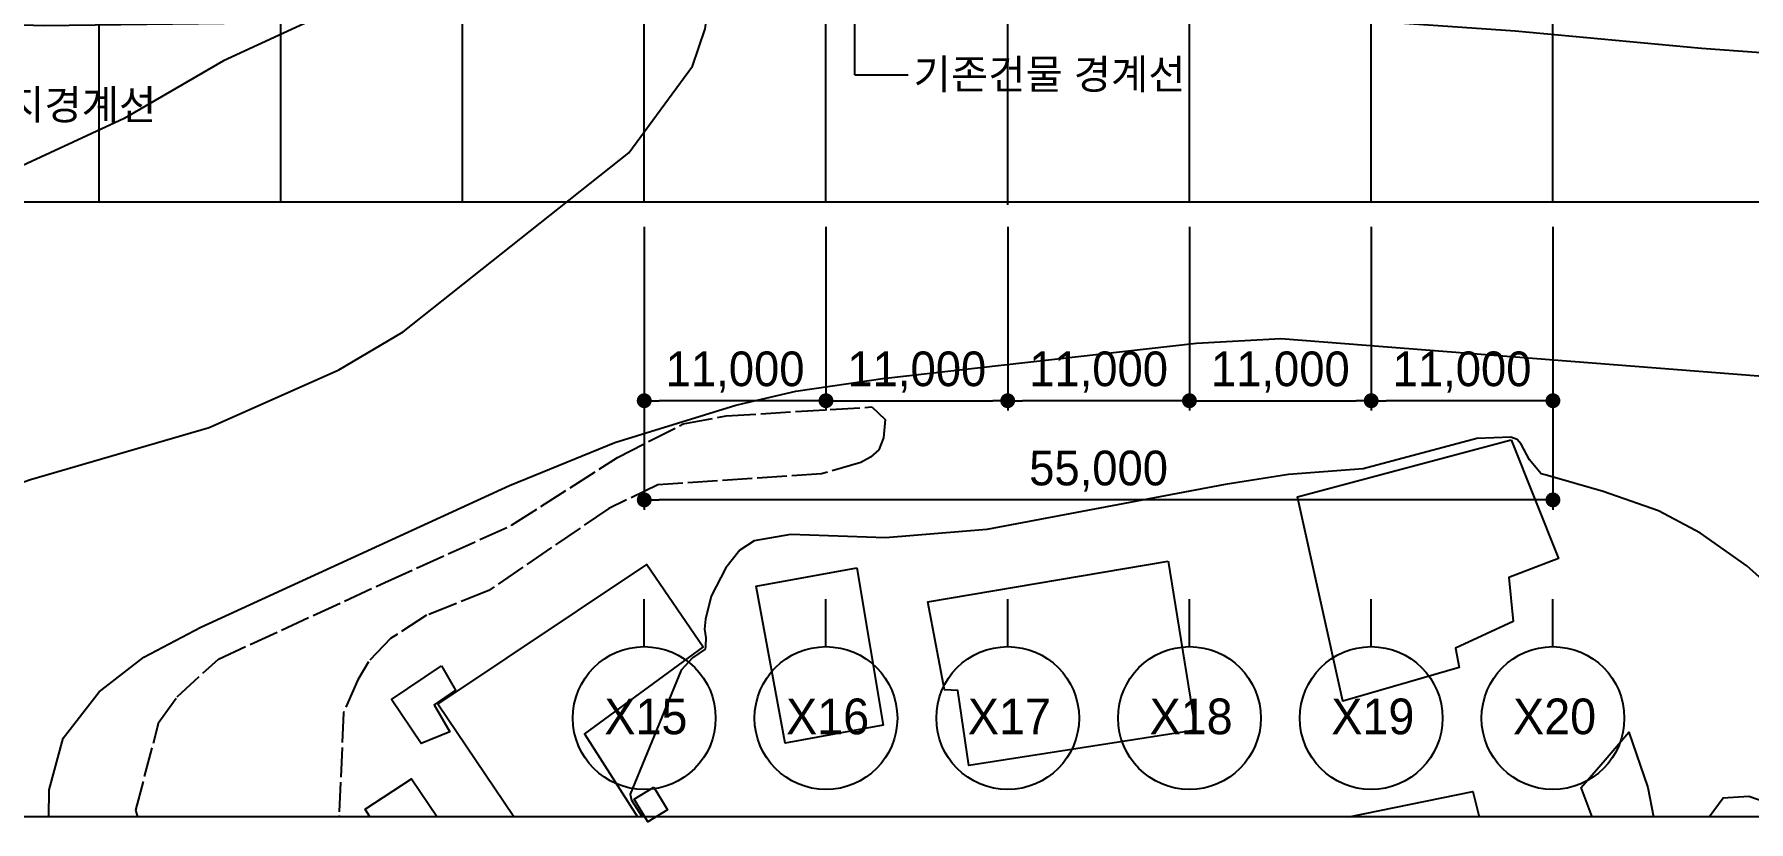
# Model space of a CAD drawing. Header units: millimetres. Extents: x 44352463 to 44913170, y -12080373 to -11704434.
# Drawn here: x 44573022 to 44676790, y -12080373 to -12032732 of the extents above; entities that cross this region are included whole.
import ezdxf
from ezdxf.enums import TextEntityAlignment as Align

# ---------------------------------------------------------------- set-up
doc = ezdxf.new("R2010")
doc.units = ezdxf.units.MM
doc.header["$LTSCALE"] = 600
doc.header["$MEASUREMENT"] = 0
doc.linetypes.add('5112', pattern=[3.5, 3, -0.5])
doc.linetypes.add('CEN', pattern=[6.2, 6, -0.1, 0, -0.1])
doc.layers.get('0').update_dxf_attribs({"linetype": 'CONTINUOUS'})
doc.layers.get('DEFPOINTS').update_dxf_attribs({"color": 117, "linetype": 'CONTINUOUS'})
for name, color, linetype in [('3 dim0', 7, 'CONTINUOUS'), ('A-중심선', 10, 'CEN'), ('B0014112', 252, 'CONTINUOUS'), ('B0014116', 252, 'CONTINUOUS'), ('D0015112', 252, '5112'), ('F0047224', 252, 'CONTINUOUS'), ('SYM-2', 7, 'CONTINUOUS'), ('TXT1', 3, 'CONTINUOUS')]:
    doc.layers.add(name, color=color, linetype=linetype)
doc.styles.add('AUDIT_D_190715091641-0', font='')
doc.styles.add('돋움', font='')
doc.styles.get('AUDIT_D_190715091641-0').set_extended_font_data('Dotum')
doc.styles.get('돋움').set_extended_font_data('Dotum')
doc.dimstyles.new('scale600', dxfattribs={"dimscale": 600, "dimtxt": 2, "dimasz": 1, "dimexe": 1, "dimexo": 2.5, "dimgap": 0.8, "dimtad": 1, "dimdec": 0, "dimzin": 0, "dimdsep": 46, "dimlunit": 6, "dimtxsty": 'AUDIT_D_190715091641-0', "dimblk": 'DOT', "dimcen": 0, "dimdle": 1, "dimclrd": 256, "dimclre": 256, "dimclrt": 3, "dimadec": 0, "dimazin": 0, "dimtfac": 1, "dimtdec": 0, "dimtix": 1, "dimtmove": 2, "dimatfit": 3, "dimldrblk": 'DOT', "dimfxl": 0, "dimtolj": 1, "dimtzin": 0, "dimarcsym": 0})

# ---------------------------------------------------------------- blocks, each defined once
blk = doc.blocks.new('_Dot')
at = {"color": 0, "linetype": 'ByBlock', "lineweight": -2}
blk.add_line((-0.5, 0), (-1, 0), dxfattribs=at)
at = {"color": 0, "linetype": 'ByBlock', "const_width": 0.5}
blk.add_lwpolyline([(-0.25, 0, 1), (0.25, 0, 1)], format="xyb", close=True, dxfattribs=at)
blk = doc.blocks.new('*D67')
at = {"layer": '3 dim0', "lineweight": -2, "transparency": 16777216}
for p, q in [((44609940, -12044386), (44609940, -12055502)), ((44620940, -12044386), (44620940, -12055502)), ((44620040, -12054902), (44610840, -12054902))]:
    blk.add_line(p, q, dxfattribs=at)
at = {"layer": 'DEFPOINTS', "color": 0, "transparency": 16777216}
for p in [(44609940, -12042886), (44620940, -12042886), (44609940, -12054902)]:
    blk.add_point(p, dxfattribs=at)
at = {"layer": '3 dim0', "lineweight": -2, "transparency": 16777216, "xscale": 900, "yscale": 900, "zscale": 900, "rotation": 180}
blk.add_blockref('_Dot', (44609940, -12054902), dxfattribs=at)
at = {"layer": '3 dim0', "lineweight": -2, "transparency": 16777216, "xscale": 900, "yscale": 900, "zscale": 900}
blk.add_blockref('_Dot', (44620940, -12054902), dxfattribs=at)
at = {"layer": '3 dim0', "color": 3, "transparency": 16777216, "insert": (44615440, -12053168), "char_height": 2100, "attachment_point": 5, "style": 'AUDIT_D_190715091641-0'}
blk.add_mtext('\\A1;11,000', dxfattribs=at)
blk = doc.blocks.new('*D68')
at = {"layer": '3 dim0', "lineweight": -2, "transparency": 16777216}
for p, q in [((44609940, -12044386), (44609940, -12061502)), ((44664940, -12044386), (44664940, -12061502)), ((44664040, -12060902), (44610840, -12060902))]:
    blk.add_line(p, q, dxfattribs=at)
at = {"layer": 'DEFPOINTS', "color": 0, "transparency": 16777216}
for p in [(44609940, -12042886), (44664940, -12042886), (44609940, -12060902)]:
    blk.add_point(p, dxfattribs=at)
at = {"layer": '3 dim0', "lineweight": -2, "transparency": 16777216, "xscale": 900, "yscale": 900, "zscale": 900, "rotation": 180}
blk.add_blockref('_Dot', (44609940, -12060902), dxfattribs=at)
at = {"layer": '3 dim0', "lineweight": -2, "transparency": 16777216, "xscale": 900, "yscale": 900, "zscale": 900}
blk.add_blockref('_Dot', (44664940, -12060902), dxfattribs=at)
at = {"layer": '3 dim0', "color": 3, "transparency": 16777216, "insert": (44637440, -12059168), "char_height": 2100, "attachment_point": 5, "style": 'AUDIT_D_190715091641-0'}
blk.add_mtext('\\A1;55,000', dxfattribs=at)
blk = doc.blocks.new('*D69')
at = {"layer": '3 dim0', "lineweight": -2, "transparency": 16777216}
for p, q in [((44620940, -12044386), (44620940, -12055502)), ((44631940, -12044386), (44631940, -12055502)), ((44621840, -12054902), (44631040, -12054902))]:
    blk.add_line(p, q, dxfattribs=at)
at = {"layer": 'DEFPOINTS', "color": 0, "transparency": 16777216}
for p in [(44620940, -12042886), (44631940, -12042886), (44631940, -12054902)]:
    blk.add_point(p, dxfattribs=at)
at = {"layer": '3 dim0', "lineweight": -2, "transparency": 16777216, "xscale": 900, "yscale": 900, "zscale": 900, "rotation": 180}
blk.add_blockref('_Dot', (44620940, -12054902), dxfattribs=at)
at = {"layer": '3 dim0', "lineweight": -2, "transparency": 16777216, "xscale": 900, "yscale": 900, "zscale": 900}
blk.add_blockref('_Dot', (44631940, -12054902), dxfattribs=at)
at = {"layer": '3 dim0', "color": 3, "transparency": 16777216, "insert": (44626440, -12053168), "char_height": 2100, "attachment_point": 5, "style": 'AUDIT_D_190715091641-0'}
blk.add_mtext('\\A1;11,000', dxfattribs=at)
blk = doc.blocks.new('*D70')
at = {"layer": '3 dim0', "lineweight": -2, "transparency": 16777216}
for p, q in [((44642940, -12044386), (44642940, -12055502)), ((44653940, -12044386), (44653940, -12055502)), ((44643840, -12054902), (44653040, -12054902))]:
    blk.add_line(p, q, dxfattribs=at)
at = {"layer": 'DEFPOINTS', "color": 0, "transparency": 16777216}
for p in [(44642940, -12042886), (44653940, -12042886), (44653940, -12054902)]:
    blk.add_point(p, dxfattribs=at)
at = {"layer": '3 dim0', "lineweight": -2, "transparency": 16777216, "xscale": 900, "yscale": 900, "zscale": 900, "rotation": 180}
blk.add_blockref('_Dot', (44642940, -12054902), dxfattribs=at)
at = {"layer": '3 dim0', "lineweight": -2, "transparency": 16777216, "xscale": 900, "yscale": 900, "zscale": 900}
blk.add_blockref('_Dot', (44653940, -12054902), dxfattribs=at)
at = {"layer": '3 dim0', "color": 3, "transparency": 16777216, "insert": (44648440, -12053168), "char_height": 2100, "attachment_point": 5, "style": 'AUDIT_D_190715091641-0'}
blk.add_mtext('\\A1;11,000', dxfattribs=at)
blk = doc.blocks.new('*D71')
at = {"layer": '3 dim0', "lineweight": -2, "transparency": 16777216}
for p, q in [((44631940, -12044386), (44631940, -12055502)), ((44642940, -12044386), (44642940, -12055502)), ((44642040, -12054902), (44632840, -12054902))]:
    blk.add_line(p, q, dxfattribs=at)
at = {"layer": 'DEFPOINTS', "color": 0, "transparency": 16777216}
for p in [(44631940, -12042886), (44642940, -12042886), (44631940, -12054902)]:
    blk.add_point(p, dxfattribs=at)
at = {"layer": '3 dim0', "lineweight": -2, "transparency": 16777216, "xscale": 900, "yscale": 900, "zscale": 900, "rotation": 180}
blk.add_blockref('_Dot', (44631940, -12054902), dxfattribs=at)
at = {"layer": '3 dim0', "lineweight": -2, "transparency": 16777216, "xscale": 900, "yscale": 900, "zscale": 900}
blk.add_blockref('_Dot', (44642940, -12054902), dxfattribs=at)
at = {"layer": '3 dim0', "color": 3, "transparency": 16777216, "insert": (44637440, -12053168), "char_height": 2100, "attachment_point": 5, "style": 'AUDIT_D_190715091641-0'}
blk.add_mtext('\\A1;11,000', dxfattribs=at)
blk = doc.blocks.new('*D72')
at = {"layer": '3 dim0', "lineweight": -2, "transparency": 16777216}
for p, q in [((44653940, -12044386), (44653940, -12055502)), ((44664940, -12044386), (44664940, -12055502)), ((44664040, -12054902), (44654840, -12054902))]:
    blk.add_line(p, q, dxfattribs=at)
at = {"layer": 'DEFPOINTS', "color": 0, "transparency": 16777216}
for p in [(44653940, -12042886), (44664940, -12042886), (44653940, -12054902)]:
    blk.add_point(p, dxfattribs=at)
at = {"layer": '3 dim0', "lineweight": -2, "transparency": 16777216, "xscale": 900, "yscale": 900, "zscale": 900, "rotation": 180}
blk.add_blockref('_Dot', (44653940, -12054902), dxfattribs=at)
at = {"layer": '3 dim0', "lineweight": -2, "transparency": 16777216, "xscale": 900, "yscale": 900, "zscale": 900}
blk.add_blockref('_Dot', (44664940, -12054902), dxfattribs=at)
at = {"layer": '3 dim0', "color": 3, "transparency": 16777216, "insert": (44659440, -12053168), "char_height": 2100, "attachment_point": 5, "style": 'AUDIT_D_190715091641-0'}
blk.add_mtext('\\A1;11,000', dxfattribs=at)

msp = doc.modelspace()

# ---------------------------------------------------------------- linework, layer by layer
at = {"layer": 'A-중심선', "ltscale": 5}
for p, q in [((44576940.232, -12042884.796), (44576940.232, -11824697.371)), ((44576940.232, -12042884.796), (44576940.232, -11824697.371)), ((44587940.232, -12042884.796), (44587940.232, -11824697.371)), ((44598940.232, -12042884.796), (44598940.232, -11824697.371)), ((44609940.232, -12042884.796), (44609940.232, -11824697.371)), ((44631940.232, -12043040.156), (44631940.232, -11897224.108)), ((44631940.232, -12042884.796), (44631940.232, -11897582.749)), ((44664940.232, -12042884.796), (44664940.232, -11920521.262)), ((44620940.232, -12042884.796), (44620940.232, -11932008.425)), ((44642940.209, -12042886.468), (44642940.209, -11932008.472)), ((44653940.232, -12042884.796), (44653940.232, -11932008.425))]:
    msp.add_line(p, q, dxfattribs=at)
at = {"layer": 'B0014112'}
for points in [[(44662416.495, -12057273.497), (44665278.093, -12064452.591), (44662261.29, -12065591.682), (44662534.189, -12068267.352), (44659045.335, -12069882.984), (44659267.211, -12071047.457), (44652215.025, -12073089.514), (44649479.697, -12060709.309), (44662416.495, -12057273.497)], [(44622807.309, -12065017.138), (44624395.574, -12074525.408), (44618468.261, -12075618.346), (44616710.301, -12066114.738), (44622807.309, -12065017.138)], [(44641649.569, -12064616.938), (44643308.358, -12074834.542), (44629587.474, -12076971.126), (44628926.29, -12072429.516), (44628105.029, -12072391.208), (44627105.894, -12067063.67), (44641649.569, -12064616.938)]]:
    msp.add_lwpolyline(points, close=True, dxfattribs=at)
for points in [[(44602050.088, -12080073.689), (44597451.097, -12073260.057), (44610107.039, -12064812.326), (44613502.3, -12069802.337), (44606318.965, -12075064.552), (44609536.755, -12080073.689)], [(44593335.43, -12080073.689), (44593053.118, -12079623.664), (44595845.758, -12077775.516), (44597416.076, -12080073.689)], [(44652593.002, -12080073.689), (44660086.195, -12078554.013), (44660474.212, -12080073.689)]]:
    msp.add_lwpolyline(points, dxfattribs=at)
at = {"layer": 'B0014116'}
for points in [[(44597665.977, -12070946.804), (44598520.879, -12072408.005), (44597228.847, -12073302.174), (44598165.044, -12074936.127), (44596437.764, -12075632.228), (44594649.88, -12072975.916), (44597665.977, -12070946.804)], [(44610515.272, -12078291.868), (44611342.685, -12079647.592), (44610155.777, -12080372.675), (44609328.363, -12079016.951), (44610515.272, -12078291.868)]]:
    msp.add_lwpolyline(points, close=True, dxfattribs=at)
at = {"layer": 'D0015112'}
msp.add_lwpolyline([(44579286.841, -12080073.689), (44579174.769, -12079678.261), (44580551.721, -12074359.793), (44581676.222, -12072810.24), (44584173.531, -12070529.385), (44594246.344, -12065897.177), (44601913.114, -12062438.553), (44608329.448, -12058333.253), (44612302.833, -12056303.445), (44614904.87, -12055814.907), (44623709.405, -12055280.395), (44624518.385, -12056042.299), (44624425.706, -12057149.647), (44624129.71, -12057864.064), (44623638.856, -12058319.642), (44623050.572, -12058645.8), (44620662.431, -12059324.202), (44610763.751, -12059990.51), (44607789.205, -12061421.944), (44600524.368, -12066386.088), (44596766.753, -12067886.252), (44594578.392, -12069294.817), (44593244.449, -12070698.88), (44592610.802, -12071792.856), (44591737.107, -12073776.746), (44591468.963, -12079997.862), (44591476.938, -12080073.689)], dxfattribs=at)
at = {"layer": 'DEFPOINTS', "linetype": 'ByBlock'}
msp.add_lwpolyline([(44352466.172, -11752471.735), (44788814.838, -11752471.735), (44788814.838, -12080071.736), (44352466.172, -12080071.736)], close=True, dxfattribs=at)
at = {"layer": 'DEFPOINTS', "ltscale": 3}
msp.add_lwpolyline([(44413940.608, -11824699.043), (44709331.348, -11824699.043), (44709331.348, -12042886.468), (44413940.608, -12042886.468)], close=True, dxfattribs=at)
at = {"layer": 'F0047224'}
for points, elevation in [([(44555304.844, -12024659.676), (44559953.758, -12024814.94), (44583813.317, -12026272.714), (44588940.866, -12027384.954), (44591129.277, -12028539.639), (44591970.533, -12029754.436), (44591810.7, -12030540.301), (44590903.257, -12031368.96), (44584482.606, -12034340.141), (44578452.567, -12037819.04), (44550997.991, -12050560.112), (44545365.234, -12052327.255), (44542983.608, -12052630.74), (44540192.089, -12052652.688), (44531461.886, -12051393.268)], 120000), ([(44558498.658, -12080073.689), (44561833.561, -12072039.404), (44563689.806, -12066584.601), (44564255.919, -12065242.804), (44565509.264, -12063449.987), (44566470.309, -12062536.376), (44568880.258, -12061032.623), (44572797.887, -12059667.09), (44583611.949, -12056516.212), (44591457.485, -12053036.872), (44595357.169, -12050736.198), (44609003.924, -12039905.441), (44612857.152, -12034656.633), (44613633.212, -12032391.096), (44614150.187, -12028737.87), (44614039.875, -12028201.272), (44613450.73, -12027688.399), (44610047.606, -12026715.743), (44606155.422, -12026083.464)], 115000), ([(44573907.268, -12080073.689), (44573926.375, -12078449.16), (44574770.779, -12075314.051), (44576943.334, -12072512.105), (44579646.809, -12070422.227), (44583103.503, -12068612.146), (44601791.591, -12060029.67), (44608161.132, -12057420.17), (44615493.343, -12055168.687), (44619115.595, -12054327.064), (44624375.391, -12053548.158), (44643375.446, -12051419.744), (44648469.946, -12051133.844), (44681261.309, -12053698.836)], 110000), ([(44678927.416, -12066900.339), (44676683.813, -12064883.277), (44673875.672, -12062916.391), (44671325.452, -12061559.781), (44667989.991, -12060392.39), (44664460.213, -12059394.52), (44664232.625, -12059321.5), (44663919.818, -12058960.517), (44663530.467, -12058476.807), (44663018.753, -12057537.144), (44662778.78, -12057241.729), (44662393.622, -12057107.591), (44660333.2, -12057190.283), (44653448.579, -12059025.28), (44648939.268, -12059371.089), (44645104.686, -12059971.783), (44630676.263, -12062685.075), (44624552.346, -12063202.753), (44618782.699, -12062996.582), (44616593.205, -12063372.116), (44615717.459, -12063941.37), (44614869.224, -12065021.121), (44613983.971, -12066717.43), (44613652.953, -12068126.897), (44613584.495, -12068724.571), (44613670.355, -12069240.502), (44613655.944, -12069761.698), (44613623.366, -12069936.889), (44612853.396, -12070457.395), (44612174.302, -12071211.753), (44609082.223, -12078711.946), (44609170.629, -12079074.09), (44609815.558, -12080073.689)], 105000)]:
    msp.add_lwpolyline(points, dxfattribs=dict(at, elevation=elevation))
for points in [[(44729030.759, -12034569.764), (44728751.352, -12034665.992), (44718861.91, -12035751), (44706010.589, -12035649.709), (44688926.912, -12034682.321), (44673931.834, -12033588.984), (44662646.234, -12032533.128), (44646034.794, -12031389.416), (44637582.017, -12031084.792), (44624769.239, -12030072.302), (44609457.697, -12030503.793), (44596103.439, -12031787.717), (44584510.541, -12032080.604), (44573581.125, -12032225.363), (44555146.467, -12031609.308), (44549300.486, -12031392.275)], [(44667308.537, -12080073.689), (44666653.305, -12078304.794), (44668091.566, -12076635.387), (44669529.083, -12074965.312), (44670690.804, -12078305.227), (44671030.551, -12080073.689)], [(44674387.507, -12080073.689), (44675251.876, -12078931.728), (44676794.967, -12078827.34), (44678773.53, -12079518.629), (44679458.821, -12080073.689)]]:
    msp.add_lwpolyline(points, dxfattribs=at)
at = {"layer": 'SYM-2'}
for p, q in [((44609940.209, -12069781.86), (44609940.209, -12066901.86)), ((44620940.209, -12069781.86), (44620940.209, -12066901.86)), ((44631940.209, -12069781.86), (44631940.209, -12066901.86)), ((44642940.209, -12069781.86), (44642940.209, -12066901.86)), ((44653940.209, -12069781.86), (44653940.209, -12066901.86)), ((44664940.209, -12069781.86), (44664940.209, -12066901.86))]:
    msp.add_line(p, q, dxfattribs=at)
for centre in [(44609940.209, -12074101.86), (44620940.209, -12074101.86), (44631940.209, -12074101.86), (44642940.209, -12074101.86), (44653940.209, -12074101.86), (44664940.209, -12074101.86)]:
    msp.add_circle(centre, 4320, dxfattribs=at)
at = {"layer": 'TXT1', "color": 7}
for q in [(44622694.333, -12021378.792), (44625909.132, -12035189.323)]:
    msp.add_line((44622694.333, -12035189.323), q, dxfattribs=at)

# ---------------------------------------------------------------- texts
at = {"layer": 'SYM-2', "color": 3, "style": '돋움'}
for s, p in [('X15', (44610039.772, -12074001.362)), ('X16', (44621039.772, -12074001.362)), ('X17', (44632039.772, -12074001.362)), ('X18', (44643039.772, -12074001.362)), ('X19', (44654039.772, -12074001.362)), ('X20', (44665039.772, -12074001.362))]:
    msp.add_text(s, height=2160, dxfattribs=at).set_placement(p, align=Align.MIDDLE_CENTER)
at = {"layer": 'TXT1', "color": 3, "style": '돋움'}
for s, p in [('기존건물 경계선', (44626241.365, -12036044.486)), ('완충녹지경계선', (44564595.281, -12037896.681))]:
    msp.add_text(s, height=1800, dxfattribs=at).set_placement(p)

# ---------------------------------------------------------------- dimensions: what is measured, and where the dimension line sits
at = {"layer": '3 dim0'}
for base, p1, p2, picture, middle in [((44609940.209, -12054901.86), (44620940.209, -12042886.468), (44609940.209, -12042886.468), '*D67', (44615440.209, -12053168.128)), ((44609940.209, -12060901.86), (44664940.209, -12042886.468), (44609940.209, -12042886.468), '*D68', (44637440.209, -12059168.128)), ((44631940.209, -12054901.86), (44642940.209, -12042886.468), (44631940.209, -12042886.468), '*D71', (44637440.209, -12053168.128)), ((44653940.209, -12054901.86), (44664940.209, -12042886.468), (44653940.209, -12042886.468), '*D72', (44659440.209, -12053168.128))]:
    dim = msp.add_linear_dim(base=base, p1=p1, p2=p2, angle=180, dimstyle='scale600', override={"dimtxt": 3.5, "dimasz": 1.5}, dxfattribs=at)
    dim.commit()
    dim.dimension.update_dxf_attribs({"geometry": picture, "text_midpoint": middle})
for base, p1, p2, picture, middle in [((44631940.209, -12054901.86), (44620940.209, -12042886.468), (44631940.209, -12042886.468), '*D69', (44626440.209, -12053168.128)), ((44653940.209, -12054901.86), (44642940.209, -12042886.468), (44653940.209, -12042886.468), '*D70', (44648440.209, -12053168.128))]:
    dim = msp.add_linear_dim(base=base, p1=p1, p2=p2, dimstyle='scale600', override={"dimtxt": 3.5, "dimasz": 1.5}, dxfattribs=at)
    dim.commit()
    dim.dimension.update_dxf_attribs({"geometry": picture, "text_midpoint": middle})

doc.saveas('drawing.dxf')
